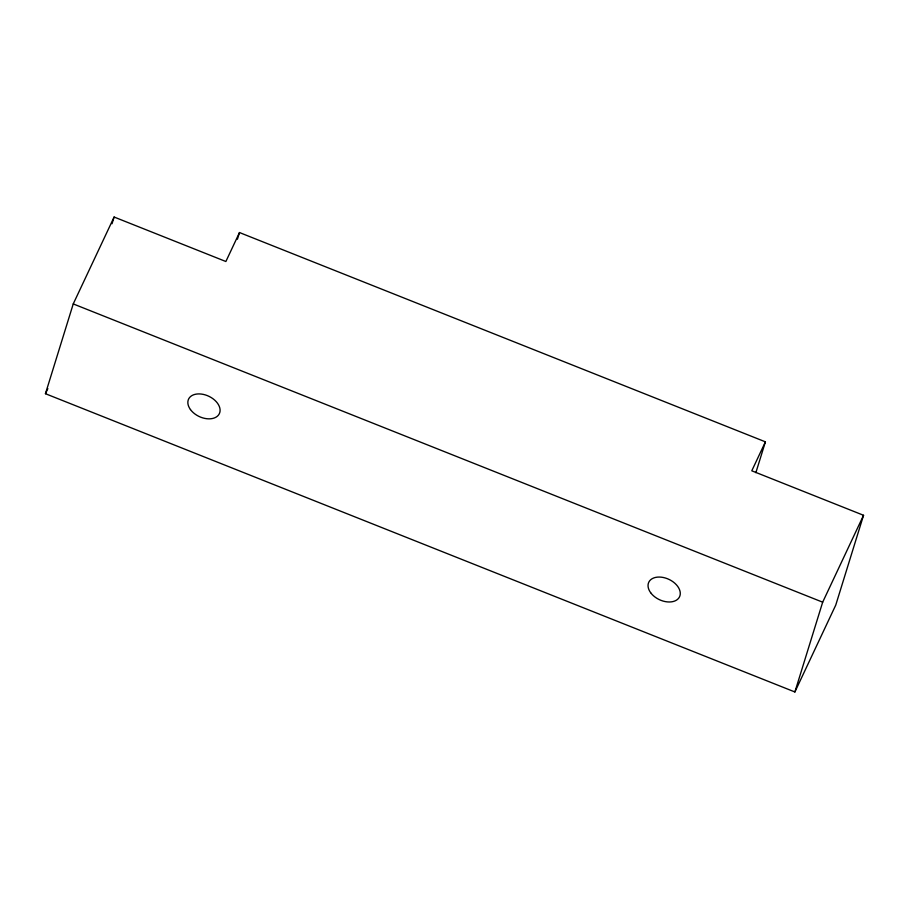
<?xml version="1.0" encoding="UTF-8"?>
<svg xmlns="http://www.w3.org/2000/svg" width="909" height="909" viewBox="0 0 909 909"><rect width="100%" height="100%" fill="white"/><g stroke="black" fill="none" stroke-linecap="round" stroke-linejoin="round"><path stroke-width="1.36" d="M765.412 441.842L751.788 470.805L863.55 515.289L835.757 605.076L794.886 691.965L45.45 393.711L73.243 303.924L114.114 217.035L225.875 261.508L239.487 232.545L765.412 441.842L755.868 472.669M112.034 223.739L114.114 217.035M237.419 239.249L239.487 232.545M794.886 691.965L822.679 602.178L863.55 515.289M45.45 393.711L47.859 388.609M73.243 303.924L822.679 602.178M190.458 409.561A17.021 11.215 25.2 0 0 218.353 415.231A17.021 11.215 25.2 0 0 203.116 394.347A17.021 11.215 25.2 0 0 190.458 409.561M650.639 592.691A17.021 11.215 25.2 0 0 678.534 598.372A17.021 11.215 25.2 0 0 663.297 577.488A17.021 11.215 25.2 0 0 650.639 592.691"/></g></svg>
